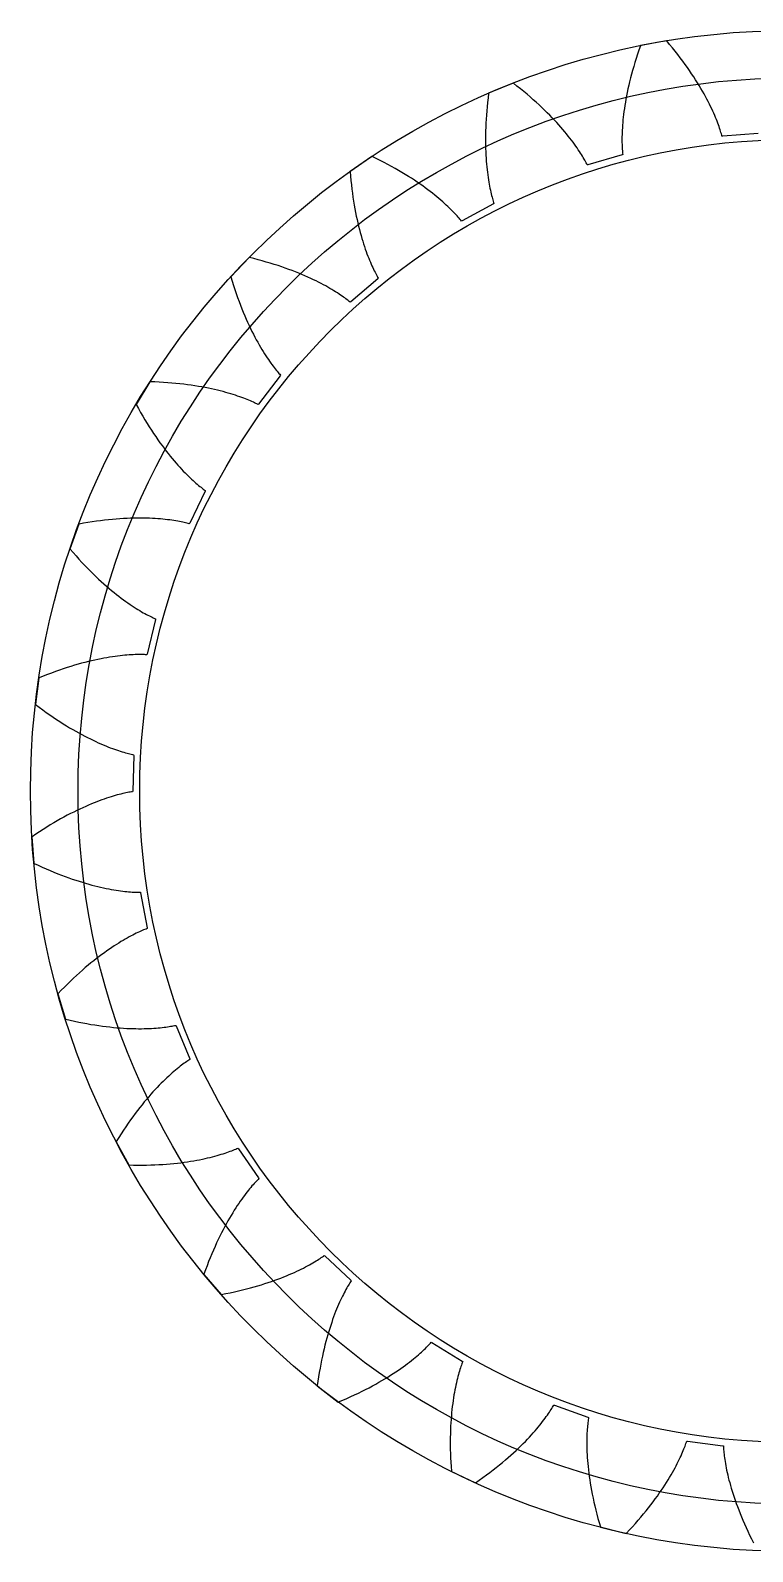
# Model space of a CAD drawing. Extents: x -3.2 to 3.2, y -3.2 to 3.2.
# Drawn here: x -3.2 to -0.16, y -3.2 to 3.2 of the extents above; entities that cross this region are included whole.
import ezdxf

# ---------------------------------------------------------------- set-up
doc = ezdxf.new("R2010")
doc.units = 0
doc.header["$MEASUREMENT"] = 0
doc.layers.add('gear', color=7, linetype='CONTINUOUS')
doc.layers.add('gear_guides', color=5, linetype='CONTINUOUS')

msp = doc.modelspace()

# ---------------------------------------------------------------- linework, layer by layer
at = {"layer": 'gear'}
msp.add_lwpolyline([(-0.140491, 2.766435), (-0.289544, 2.754826), (-0.29257, 2.755141), (-0.293828, 2.759893), (-0.295242, 2.764988), (-0.296818, 2.770422), (-0.298564, 2.776193), (-0.300489, 2.782297), (-0.302601, 2.788731), (-0.304907, 2.795491), (-0.307415, 2.802574), (-0.310134, 2.809975), (-0.31307, 2.817691), (-0.316232, 2.825717), (-0.319627, 2.834049), (-0.323263, 2.842684), (-0.327147, 2.851616), (-0.331287, 2.86084), (-0.335689, 2.870353), (-0.340362, 2.880148), (-0.345312, 2.890222), (-0.350546, 2.900568), (-0.356072, 2.911182), (-0.361896, 2.922058), (-0.368025, 2.933191), (-0.374466, 2.944574), (-0.381225, 2.956202), (-0.388309, 2.96807), (-0.395725, 2.980171), (-0.403478, 2.992498), (-0.411576, 3.005047), (-0.420024, 3.01781), (-0.428828, 3.03078), (-0.437995, 3.043952), (-0.447529, 3.057318), (-0.457438, 3.070873), (-0.467726, 3.084607), (-0.478399, 3.098516), (-0.489462, 3.112591), (-0.500921, 3.126826), (-0.512781, 3.141212), (-0.525046, 3.155743), (-0.525436, 3.1562), (-0.525631, 3.156428), (-0.52568, 3.156485), (-0.525705, 3.156513), (-0.525725, 3.156519), (-0.63531, 3.1363), (-0.635328, 3.136288), (-0.63534, 3.136252), (-0.635365, 3.136182), (-0.635466, 3.135899), (-0.635668, 3.135333), (-0.64194, 3.117382), (-0.647885, 3.09971), (-0.65351, 3.082324), (-0.658822, 3.065227), (-0.663829, 3.048426), (-0.668538, 3.031924), (-0.672957, 3.015727), (-0.677094, 2.999838), (-0.680957, 2.984262), (-0.684553, 2.969004), (-0.68789, 2.954066), (-0.690977, 2.939455), (-0.69382, 2.925172), (-0.69643, 2.911221), (-0.698813, 2.897607), (-0.700977, 2.884332), (-0.702932, 2.8714), (-0.704684, 2.858813), (-0.706244, 2.846575), (-0.707618, 2.834688), (-0.708815, 2.823155), (-0.709845, 2.811978), (-0.710714, 2.80116), (-0.711432, 2.790703), (-0.712007, 2.780608), (-0.712448, 2.770879), (-0.712764, 2.761515), (-0.712962, 2.75252), (-0.713051, 2.743893), (-0.713041, 2.735638), (-0.712939, 2.727754), (-0.712755, 2.720243), (-0.712497, 2.713105), (-0.712174, 2.706341), (-0.711794, 2.699952), (-0.711366, 2.693938), (-0.710898, 2.688298), (-0.710401, 2.683035), (-0.709881, 2.678146), (-0.712595, 2.676772), (-0.855977, 2.634427), (-0.859002, 2.634105), (-0.861222, 2.638492), (-0.863663, 2.643182), (-0.866335, 2.64817), (-0.869243, 2.653452), (-0.872395, 2.659022), (-0.875798, 2.664877), (-0.879459, 2.671009), (-0.883385, 2.677416), (-0.887583, 2.68409), (-0.89206, 2.691026), (-0.896821, 2.69822), (-0.901875, 2.705664), (-0.907226, 2.713354), (-0.912883, 2.721283), (-0.91885, 2.729446), (-0.925134, 2.737835), (-0.931741, 2.746445), (-0.938677, 2.755269), (-0.945948, 2.764301), (-0.95356, 2.773534), (-0.961518, 2.782962), (-0.969827, 2.792577), (-0.978494, 2.802372), (-0.987523, 2.812341), (-0.99692, 2.822476), (-1.00669, 2.832771), (-1.016837, 2.843217), (-1.027367, 2.853808), (-1.038283, 2.864535), (-1.049592, 2.875392), (-1.061297, 2.88637), (-1.073402, 2.897462), (-1.085912, 2.90866), (-1.098831, 2.919956), (-1.112162, 2.931341), (-1.12591, 2.942809), (-1.140078, 2.95435), (-1.15467, 2.965956), (-1.169689, 2.977619), (-1.170165, 2.977985), (-1.170403, 2.978167), (-1.170463, 2.978213), (-1.170493, 2.978236), (-1.170514, 2.978237), (-1.273501, 2.935676), (-1.273515, 2.93566), (-1.27352, 2.935623), (-1.27353, 2.935549), (-1.27357, 2.935251), (-1.273649, 2.934656), (-1.276053, 2.915793), (-1.278194, 2.897271), (-1.280081, 2.879095), (-1.281722, 2.861268), (-1.283126, 2.843793), (-1.284302, 2.826672), (-1.285256, 2.80991), (-1.286, 2.793508), (-1.286539, 2.77747), (-1.286884, 2.761797), (-1.287043, 2.746493), (-1.287024, 2.731558), (-1.286836, 2.716996), (-1.286488, 2.702808), (-1.285988, 2.688996), (-1.285345, 2.675561), (-1.284568, 2.662505), (-1.283666, 2.649829), (-1.282647, 2.637534), (-1.28152, 2.625621), (-1.280293, 2.614091), (-1.278976, 2.602945), (-1.277577, 2.592182), (-1.276105, 2.581804), (-1.274569, 2.571811), (-1.272978, 2.562202), (-1.271339, 2.552978), (-1.269663, 2.544137), (-1.267957, 2.535681), (-1.26623, 2.527608), (-1.264492, 2.519917), (-1.26275, 2.512609), (-1.261014, 2.50568), (-1.259291, 2.499132), (-1.257591, 2.492961), (-1.255922, 2.487167), (-1.254292, 2.481749), (-1.252711, 2.476703), (-1.251186, 2.47203), (-1.253555, 2.470121), (-1.385, 2.39889), (-1.387892, 2.397947), (-1.390975, 2.401777), (-1.394339, 2.405856), (-1.397989, 2.41018), (-1.401931, 2.414742), (-1.406173, 2.419535), (-1.410719, 2.424554), (-1.415575, 2.429792), (-1.420747, 2.435242), (-1.426241, 2.440897), (-1.432062, 2.446751), (-1.438215, 2.452798), (-1.444706, 2.459029), (-1.451539, 2.465438), (-1.458721, 2.472018), (-1.466254, 2.478761), (-1.474145, 2.485661), (-1.482398, 2.492709), (-1.491017, 2.499898), (-1.500007, 2.507221), (-1.509372, 2.51467), (-1.519116, 2.522237), (-1.529243, 2.529914), (-1.539757, 2.537693), (-1.550662, 2.545567), (-1.561961, 2.553527), (-1.573657, 2.561566), (-1.585755, 2.569674), (-1.598256, 2.577844), (-1.611165, 2.586067), (-1.624484, 2.594335), (-1.638215, 2.60264), (-1.652362, 2.610973), (-1.666927, 2.619325), (-1.681912, 2.627688), (-1.697319, 2.636053), (-1.713151, 2.644411), (-1.729409, 2.652755), (-1.746095, 2.661073), (-1.76321, 2.669359), (-1.763752, 2.669618), (-1.764023, 2.669747), (-1.764091, 2.669779), (-1.764125, 2.669795), (-1.764146, 2.669792), (-1.856033, 2.606749), (-1.856044, 2.60673), (-1.856041, 2.606693), (-1.856035, 2.606618), (-1.856012, 2.606319), (-1.855966, 2.60572), (-1.854395, 2.58677), (-1.852639, 2.568208), (-1.850705, 2.550037), (-1.848604, 2.532258), (-1.846345, 2.514872), (-1.843935, 2.497882), (-1.841384, 2.481287), (-1.8387, 2.465089), (-1.835894, 2.449289), (-1.832973, 2.433887), (-1.829946, 2.418884), (-1.826822, 2.40428), (-1.823611, 2.390075), (-1.820321, 2.376269), (-1.81696, 2.362863), (-1.813538, 2.349855), (-1.810063, 2.337246), (-1.806545, 2.325035), (-1.802992, 2.31322), (-1.799413, 2.301802), (-1.795816, 2.290779), (-1.79221, 2.28015), (-1.788604, 2.269914), (-1.785007, 2.260068), (-1.781426, 2.250613), (-1.777872, 2.241545), (-1.774351, 2.232863), (-1.770873, 2.224564), (-1.767447, 2.216647), (-1.764079, 2.20911), (-1.76078, 2.201949), (-1.757557, 2.195161), (-1.754418, 2.188746), (-1.751371, 2.182698), (-1.748425, 2.177016), (-1.745588, 2.171696), (-1.742868, 2.166734), (-1.740272, 2.162128), (-1.737808, 2.157874), (-1.739729, 2.155514), (-1.853492, 2.058511), (-1.856125, 2.056987), (-1.859937, 2.060092), (-1.864075, 2.063383), (-1.868544, 2.066854), (-1.873349, 2.070496), (-1.878494, 2.074303), (-1.883984, 2.078267), (-1.889823, 2.08238), (-1.896016, 2.086636), (-1.902565, 2.091025), (-1.909476, 2.095542), (-1.916752, 2.100176), (-1.924396, 2.104922), (-1.932413, 2.10977), (-1.940805, 2.114713), (-1.949577, 2.119743), (-1.95873, 2.124851), (-1.968267, 2.130029), (-1.978193, 2.135269), (-1.988509, 2.140563), (-1.999218, 2.145902), (-2.010322, 2.151278), (-2.021824, 2.156681), (-2.033726, 2.162105), (-2.04603, 2.16754), (-2.058736, 2.172977), (-2.071849, 2.178407), (-2.085367, 2.183823), (-2.099294, 2.189216), (-2.113631, 2.194575), (-2.128377, 2.199894), (-2.143535, 2.205162), (-2.159106, 2.210371), (-2.175089, 2.215513), (-2.191485, 2.220577), (-2.208295, 2.225556), (-2.225518, 2.230441), (-2.243155, 2.235221), (-2.261206, 2.239889), (-2.279671, 2.244435), (-2.280254, 2.244575), (-2.280546, 2.244645), (-2.280619, 2.244663), (-2.280656, 2.244672), (-2.280676, 2.244664), (-2.357448, 2.163894), (-2.357455, 2.163874), (-2.357444, 2.163838), (-2.357423, 2.163766), (-2.357338, 2.163478), (-2.357169, 2.162902), (-2.351692, 2.144692), (-2.346114, 2.126901), (-2.340445, 2.109529), (-2.334694, 2.092575), (-2.328869, 2.07604), (-2.322979, 2.059921), (-2.317034, 2.04422), (-2.311041, 2.028934), (-2.305011, 2.014062), (-2.298951, 1.999604), (-2.292871, 1.985558), (-2.28678, 1.971923), (-2.280685, 1.958696), (-2.274596, 1.945876), (-2.268522, 1.933461), (-2.26247, 1.92145), (-2.25645, 1.909838), (-2.25047, 1.898625), (-2.244538, 1.887808), (-2.238663, 1.877383), (-2.232853, 1.867349), (-2.227116, 1.857702), (-2.22146, 1.848439), (-2.215895, 1.839557), (-2.210427, 1.831052), (-2.205064, 1.822921), (-2.199816, 1.815161), (-2.194689, 1.807767), (-2.189691, 1.800735), (-2.18483, 1.794062), (-2.180114, 1.787744), (-2.17555, 1.781775), (-2.171145, 1.776152), (-2.166908, 1.770871), (-2.162845, 1.765925), (-2.158964, 1.761311), (-2.155271, 1.757024), (-2.151774, 1.753058), (-2.14848, 1.749408), (-2.149868, 1.746701), (-2.240977, 1.628165), (-2.243236, 1.626127), (-2.24761, 1.628372), (-2.252342, 1.630731), (-2.257435, 1.633196), (-2.262892, 1.63576), (-2.268716, 1.638413), (-2.274911, 1.641149), (-2.281477, 1.643959), (-2.288419, 1.646834), (-2.295738, 1.649766), (-2.303437, 1.652747), (-2.311517, 1.655767), (-2.319982, 1.65882), (-2.328831, 1.661895), (-2.338068, 1.664986), (-2.347693, 1.668082), (-2.357708, 1.671175), (-2.368114, 1.674257), (-2.378912, 1.677319), (-2.390104, 1.680352), (-2.401689, 1.683348), (-2.413668, 1.686297), (-2.426042, 1.689192), (-2.438811, 1.692022), (-2.451976, 1.69478), (-2.465535, 1.697457), (-2.47949, 1.700042), (-2.493839, 1.702529), (-2.508583, 1.704908), (-2.523721, 1.70717), (-2.539251, 1.709306), (-2.555173, 1.711308), (-2.571486, 1.713166), (-2.588189, 1.714872), (-2.60528, 1.716417), (-2.622757, 1.717792), (-2.64062, 1.718989), (-2.658866, 1.719998), (-2.677493, 1.720811), (-2.696499, 1.721419), (-2.697099, 1.721435), (-2.697399, 1.721442), (-2.697474, 1.721444), (-2.697512, 1.721445), (-2.69753, 1.721434), (-2.755831, 1.626467), (-2.755833, 1.626446), (-2.755815, 1.626413), (-2.75578, 1.626347), (-2.755637, 1.626082), (-2.755352, 1.625554), (-2.746208, 1.608881), (-2.737054, 1.592639), (-2.727897, 1.576825), (-2.718746, 1.561437), (-2.70961, 1.546474), (-2.700498, 1.531933), (-2.691418, 1.51781), (-2.682378, 1.504104), (-2.673388, 1.490812), (-2.664455, 1.477929), (-2.655587, 1.465454), (-2.646794, 1.453383), (-2.638083, 1.441713), (-2.629461, 1.430439), (-2.620938, 1.419559), (-2.612522, 1.409067), (-2.604219, 1.398961), (-2.596038, 1.389237), (-2.587987, 1.379889), (-2.580073, 1.370914), (-2.572303, 1.362307), (-2.564686, 1.354063), (-2.557228, 1.346179), (-2.549937, 1.338648), (-2.542821, 1.331466), (-2.535885, 1.324627), (-2.529138, 1.318128), (-2.522585, 1.311961), (-2.516235, 1.306123), (-2.510093, 1.300606), (-2.504166, 1.295406), (-2.498461, 1.290517), (-2.492983, 1.285933), (-2.48774, 1.281647), (-2.482738, 1.277655), (-2.477982, 1.273948), (-2.473479, 1.270522), (-2.469234, 1.26737), (-2.465253, 1.264485), (-2.466048, 1.261549), (-2.530521, 1.126661), (-2.532306, 1.124198), (-2.537052, 1.125484), (-2.542171, 1.126807), (-2.547665, 1.12816), (-2.553536, 1.129533), (-2.559785, 1.130918), (-2.566412, 1.132306), (-2.57342, 1.133689), (-2.580808, 1.135058), (-2.588576, 1.136404), (-2.596727, 1.137719), (-2.605259, 1.138993), (-2.614172, 1.140219), (-2.623468, 1.141388), (-2.633145, 1.14249), (-2.643204, 1.143517), (-2.653643, 1.144461), (-2.664463, 1.145312), (-2.675662, 1.146062), (-2.687239, 1.146702), (-2.699194, 1.147224), (-2.711524, 1.147618), (-2.72423, 1.147876), (-2.737309, 1.14799), (-2.750759, 1.147951), (-2.764579, 1.147749), (-2.778766, 1.147378), (-2.793319, 1.146827), (-2.808235, 1.146088), (-2.823512, 1.145153), (-2.839147, 1.144014), (-2.855137, 1.142661), (-2.87148, 1.141087), (-2.888173, 1.139283), (-2.905211, 1.137241), (-2.922593, 1.134953), (-2.940314, 1.132409), (-2.958371, 1.129603), (-2.97676, 1.126525), (-2.995477, 1.123168), (-2.996067, 1.123059), (-2.996362, 1.123004), (-2.996436, 1.12299), (-2.996473, 1.122983), (-2.996488, 1.122968), (-3.033771, 1.017955), (-3.033769, 1.017934), (-3.033744, 1.017905), (-3.033696, 1.017848), (-3.033501, 1.01762), (-3.033112, 1.017162), (-3.020702, 1.002754), (-3.008371, 0.98877), (-2.996126, 0.975206), (-2.983976, 0.962057), (-2.971929, 0.94932), (-2.959992, 0.936991), (-2.948175, 0.925065), (-2.936483, 0.913538), (-2.924925, 0.902405), (-2.913509, 0.891662), (-2.902242, 0.881303), (-2.891131, 0.871324), (-2.880183, 0.86172), (-2.869406, 0.852485), (-2.858807, 0.843614), (-2.848393, 0.835102), (-2.838171, 0.826943), (-2.828147, 0.819132), (-2.818328, 0.811662), (-2.808721, 0.804529), (-2.799332, 0.797725), (-2.790167, 0.791246), (-2.781233, 0.785084), (-2.772536, 0.779233), (-2.764081, 0.773688), (-2.755875, 0.768441), (-2.747924, 0.763486), (-2.740233, 0.758817), (-2.732807, 0.754426), (-2.725652, 0.750307), (-2.718774, 0.746453), (-2.712177, 0.742857), (-2.705866, 0.739512), (-2.699847, 0.73641), (-2.694124, 0.733544), (-2.688701, 0.730908), (-2.683584, 0.728493), (-2.678776, 0.726292), (-2.674283, 0.724298), (-2.67445, 0.721261), (-2.709469, 0.575915), (-2.710703, 0.573135), (-2.715612, 0.573406), (-2.720894, 0.573637), (-2.72655, 0.573817), (-2.732578, 0.57394), (-2.738978, 0.573995), (-2.74575, 0.573975), (-2.752892, 0.573871), (-2.760402, 0.573674), (-2.768281, 0.573375), (-2.776527, 0.572967), (-2.785138, 0.57244), (-2.794111, 0.571786), (-2.803447, 0.570996), (-2.813142, 0.570062), (-2.823194, 0.568976), (-2.833602, 0.567728), (-2.844362, 0.566311), (-2.855472, 0.564716), (-2.866929, 0.562936), (-2.878731, 0.56096), (-2.890874, 0.558782), (-2.903356, 0.556393), (-2.916172, 0.553785), (-2.92932, 0.55095), (-2.942796, 0.54788), (-2.956596, 0.544567), (-2.970717, 0.541002), (-2.985153, 0.537178), (-2.999902, 0.533088), (-3.014958, 0.528723), (-3.030318, 0.524075), (-3.045977, 0.519138), (-3.061929, 0.513903), (-3.078171, 0.508363), (-3.094697, 0.50251), (-3.111502, 0.496338), (-3.128581, 0.489838), (-3.145928, 0.483005), (-3.163538, 0.47583), (-3.164093, 0.4756), (-3.16437, 0.475485), (-3.16444, 0.475456), (-3.164474, 0.475442), (-3.164486, 0.475424), (-3.179121, 0.364954), (-3.179114, 0.364934), (-3.179084, 0.364911), (-3.179025, 0.364865), (-3.178787, 0.364682), (-3.178311, 0.364315), (-3.163177, 0.352803), (-3.148207, 0.341688), (-3.13341, 0.330965), (-3.118792, 0.32063), (-3.10436, 0.310677), (-3.090121, 0.301098), (-3.076082, 0.29189), (-3.062249, 0.283046), (-3.048629, 0.274559), (-3.035229, 0.266424), (-3.022054, 0.258634), (-3.009111, 0.251184), (-2.996406, 0.244065), (-2.983944, 0.237273), (-2.971733, 0.2308), (-2.959777, 0.224639), (-2.948081, 0.218784), (-2.936652, 0.213227), (-2.925495, 0.207962), (-2.914614, 0.202982), (-2.904016, 0.198279), (-2.893704, 0.193847), (-2.883684, 0.189677), (-2.873961, 0.185763), (-2.864538, 0.182096), (-2.855421, 0.17867), (-2.846613, 0.175477), (-2.838119, 0.172509), (-2.829943, 0.169758), (-2.822088, 0.167216), (-2.814558, 0.164877), (-2.807358, 0.162731), (-2.80049, 0.16077), (-2.793957, 0.158988), (-2.787763, 0.157375), (-2.781911, 0.155923), (-2.776404, 0.154625), (-2.771243, 0.153472), (-2.766433, 0.152456), (-2.765965, 0.14945), (-2.77, 0), (-2.770629, -0.002976), (-2.775487, -0.003732), (-2.780702, -0.004605), (-2.786272, -0.005604), (-2.792193, -0.006737), (-2.798465, -0.008014), (-2.805085, -0.009441), (-2.812049, -0.011028), (-2.819355, -0.012782), (-2.826999, -0.014712), (-2.83498, -0.016826), (-2.843293, -0.019132), (-2.851934, -0.021638), (-2.860902, -0.024351), (-2.870191, -0.02728), (-2.879797, -0.030433), (-2.889718, -0.033817), (-2.899948, -0.03744), (-2.910484, -0.04131), (-2.921321, -0.045434), (-2.932454, -0.04982), (-2.943879, -0.054475), (-2.955591, -0.059407), (-2.967586, -0.064622), (-2.979857, -0.070129), (-2.9924, -0.075934), (-3.005209, -0.082044), (-3.01828, -0.088467), (-3.031606, -0.095209), (-3.045182, -0.102276), (-3.059002, -0.109676), (-3.07306, -0.117416), (-3.08735, -0.125501), (-3.101865, -0.133938), (-3.1166, -0.142734), (-3.131548, -0.151895), (-3.146703, -0.161426), (-3.162057, -0.171334), (-3.177604, -0.181625), (-3.193338, -0.192305), (-3.193833, -0.192645), (-3.19408, -0.192815), (-3.194142, -0.192858), (-3.194173, -0.192879), (-3.194181, -0.192899), (-3.185528, -0.303997), (-3.185517, -0.304016), (-3.185483, -0.304032), (-3.185415, -0.304065), (-3.185144, -0.304194), (-3.184603, -0.304454), (-3.167406, -0.312569), (-3.150452, -0.320328), (-3.133749, -0.32774), (-3.117302, -0.33481), (-3.101115, -0.341545), (-3.085196, -0.347954), (-3.069549, -0.354042), (-3.05418, -0.359817), (-3.039093, -0.365286), (-3.024294, -0.370457), (-3.009788, -0.375338), (-2.995579, -0.379935), (-2.981671, -0.384256), (-2.96807, -0.388309), (-2.954779, -0.392102), (-2.941803, -0.395642), (-2.929146, -0.398938), (-2.916812, -0.401997), (-2.904804, -0.404827), (-2.893125, -0.407436), (-2.881781, -0.409832), (-2.870773, -0.412024), (-2.860105, -0.41402), (-2.84978, -0.415827), (-2.839801, -0.417454), (-2.830171, -0.41891), (-2.820891, -0.420202), (-2.811966, -0.421339), (-2.803396, -0.42233), (-2.795185, -0.423183), (-2.787333, -0.423906), (-2.779844, -0.424508), (-2.772718, -0.424997), (-2.765958, -0.425383), (-2.759564, -0.425673), (-2.753538, -0.425876), (-2.747881, -0.426), (-2.742594, -0.426055), (-2.737678, -0.426049), (-2.736595, -0.428892), (-2.709469, -0.575915), (-2.709466, -0.578957), (-2.71406, -0.580706), (-2.71898, -0.582644), (-2.72422, -0.58478), (-2.729777, -0.58712), (-2.735646, -0.589672), (-2.741824, -0.592445), (-2.748306, -0.595445), (-2.755087, -0.59868), (-2.762164, -0.602157), (-2.76953, -0.605884), (-2.777182, -0.609868), (-2.785114, -0.614115), (-2.793321, -0.618634), (-2.801798, -0.62343), (-2.810539, -0.628511), (-2.81954, -0.633884), (-2.828793, -0.639555), (-2.838294, -0.645531), (-2.848037, -0.651818), (-2.858015, -0.658423), (-2.868222, -0.665352), (-2.878653, -0.672611), (-2.889301, -0.680206), (-2.900159, -0.688144), (-2.911221, -0.69643), (-2.92248, -0.70507), (-2.93393, -0.714069), (-2.945563, -0.723434), (-2.957373, -0.73317), (-2.969353, -0.743282), (-2.981494, -0.753775), (-2.993791, -0.764655), (-3.006235, -0.775926), (-3.018819, -0.787593), (-3.031536, -0.799661), (-3.044377, -0.812135), (-3.057336, -0.825019), (-3.070404, -0.838318), (-3.083574, -0.852035), (-3.083987, -0.852471), (-3.084193, -0.852688), (-3.084245, -0.852743), (-3.084271, -0.85277), (-3.084274, -0.852791), (-3.052711, -0.959663), (-3.052697, -0.959679), (-3.052661, -0.959687), (-3.052588, -0.959705), (-3.052296, -0.959776), (-3.051712, -0.959917), (-3.033204, -0.964279), (-3.015007, -0.968344), (-2.997128, -0.972121), (-2.97957, -0.975617), (-2.962337, -0.97884), (-2.945434, -0.981798), (-2.928863, -0.9845), (-2.912629, -0.986954), (-2.896735, -0.989167), (-2.881184, -0.991148), (-2.86598, -0.992906), (-2.851125, -0.994448), (-2.836623, -0.995783), (-2.822476, -0.99692), (-2.808688, -0.997867), (-2.795259, -0.998632), (-2.782193, -0.999224), (-2.769493, -0.999651), (-2.757158, -0.999923), (-2.745193, -1.000047), (-2.733598, -1.000033), (-2.722375, -0.999888), (-2.711525, -0.999622), (-2.70105, -0.999243), (-2.690951, -0.99876), (-2.681228, -0.998181), (-2.671883, -0.997516), (-2.662916, -0.996773), (-2.654328, -0.99596), (-2.646119, -0.995087), (-2.638288, -0.994162), (-2.630838, -0.993194), (-2.623766, -0.992191), (-2.617073, -0.991162), (-2.610758, -0.990116), (-2.604822, -0.989062), (-2.599263, -0.988008), (-2.59408, -0.986962), (-2.589272, -0.985934), (-2.587622, -0.98849), (-2.530521, -1.126661), (-2.529885, -1.129635), (-2.534016, -1.132301), (-2.538425, -1.13522), (-2.543107, -1.138398), (-2.548055, -1.141842), (-2.553266, -1.145559), (-2.558732, -1.149556), (-2.564449, -1.153838), (-2.57041, -1.158412), (-2.576608, -1.163285), (-2.583039, -1.168462), (-2.589695, -1.173949), (-2.596571, -1.179753), (-2.603659, -1.185879), (-2.610954, -1.192333), (-2.618448, -1.199121), (-2.626134, -1.206247), (-2.634006, -1.213718), (-2.642057, -1.221539), (-2.65028, -1.229714), (-2.658666, -1.238249), (-2.66721, -1.247149), (-2.675904, -1.256418), (-2.68474, -1.266061), (-2.693711, -1.276083), (-2.702808, -1.286488), (-2.712025, -1.29728), (-2.721353, -1.308464), (-2.730785, -1.320043), (-2.740313, -1.332021), (-2.749928, -1.344403), (-2.759623, -1.357191), (-2.769388, -1.370389), (-2.779217, -1.384001), (-2.789101, -1.39803), (-2.79903, -1.412478), (-2.808998, -1.427349), (-2.818995, -1.442646), (-2.829012, -1.458371), (-2.839042, -1.474527), (-2.839355, -1.475039), (-2.839512, -1.475295), (-2.839551, -1.475359), (-2.839571, -1.475391), (-2.83957, -1.475412), (-2.786477, -1.573386), (-2.78646, -1.573399), (-2.786422, -1.5734), (-2.786347, -1.573402), (-2.786047, -1.57341), (-2.785447, -1.573427), (-2.766436, -1.573845), (-2.747792, -1.574039), (-2.729519, -1.574016), (-2.711617, -1.573785), (-2.694091, -1.573354), (-2.676942, -1.572734), (-2.660171, -1.571931), (-2.643782, -1.570956), (-2.627775, -1.569816), (-2.612152, -1.568521), (-2.596914, -1.567079), (-2.582064, -1.565499), (-2.567601, -1.56379), (-2.553527, -1.561961), (-2.539843, -1.56002), (-2.526549, -1.557976), (-2.513646, -1.555839), (-2.501133, -1.553617), (-2.489012, -1.551318), (-2.477282, -1.548951), (-2.465944, -1.546526), (-2.454996, -1.544051), (-2.444439, -1.541535), (-2.434272, -1.538987), (-2.424493, -1.536414), (-2.415104, -1.533827), (-2.406101, -1.531234), (-2.397484, -1.528642), (-2.389253, -1.526062), (-2.381404, -1.523501), (-2.373938, -1.520968), (-2.366851, -1.518472), (-2.360142, -1.516021), (-2.353809, -1.513623), (-2.34785, -1.511287), (-2.342263, -1.509022), (-2.337044, -1.506835), (-2.332192, -1.504734), (-2.327703, -1.502729), (-2.325558, -1.504886), (-2.240977, -1.628165), (-2.239737, -1.630943), (-2.243223, -1.634409), (-2.246929, -1.638181), (-2.250847, -1.642263), (-2.254972, -1.646661), (-2.259296, -1.65138), (-2.263812, -1.656425), (-2.268513, -1.661803), (-2.273393, -1.667516), (-2.278443, -1.673571), (-2.283657, -1.679972), (-2.289027, -1.686724), (-2.294545, -1.69383), (-2.300205, -1.701296), (-2.305998, -1.709126), (-2.311917, -1.717323), (-2.317954, -1.725892), (-2.324101, -1.734836), (-2.33035, -1.74416), (-2.336693, -1.753866), (-2.343122, -1.763958), (-2.349629, -1.77444), (-2.356205, -1.785314), (-2.362843, -1.796584), (-2.369534, -1.808252), (-2.376269, -1.820321), (-2.383041, -1.832793), (-2.38984, -1.845672), (-2.396659, -1.858959), (-2.403488, -1.872656), (-2.410318, -1.886766), (-2.417142, -1.901291), (-2.423951, -1.916231), (-2.430735, -1.931589), (-2.437485, -1.947366), (-2.444194, -1.963563), (-2.450852, -1.980182), (-2.45745, -1.997223), (-2.463979, -2.014687), (-2.470431, -2.032575), (-2.470631, -2.033141), (-2.470731, -2.033424), (-2.470756, -2.033495), (-2.470769, -2.03353), (-2.470763, -2.033551), (-2.398461, -2.118345), (-2.398441, -2.118354), (-2.398404, -2.118347), (-2.39833, -2.118333), (-2.398035, -2.118279), (-2.397445, -2.118171), (-2.378762, -2.114628), (-2.360485, -2.11094), (-2.342616, -2.107118), (-2.325154, -2.103171), (-2.3081, -2.099106), (-2.291454, -2.094933), (-2.275217, -2.090661), (-2.259389, -2.0863), (-2.243968, -2.081857), (-2.228956, -2.077342), (-2.214352, -2.072763), (-2.200154, -2.068131), (-2.186363, -2.063452), (-2.172977, -2.058736), (-2.159995, -2.053993), (-2.147416, -2.04923), (-2.135239, -2.044457), (-2.123462, -2.039681), (-2.112084, -2.034912), (-2.101103, -2.030159), (-2.090516, -2.02543), (-2.080322, -2.020733), (-2.070519, -2.016077), (-2.061104, -2.01147), (-2.052074, -2.006921), (-2.043427, -2.002438), (-2.035161, -1.998029), (-2.027271, -1.993703), (-2.019756, -1.989467), (-2.012611, -1.98533), (-2.005834, -1.981301), (-1.999421, -1.977385), (-1.993369, -1.973593), (-1.987673, -1.969931), (-1.98233, -1.966407), (-1.977335, -1.96303), (-1.972686, -1.959805), (-1.968376, -1.956742), (-1.964402, -1.953848), (-1.961855, -1.955511), (-1.853492, -2.058511), (-1.851701, -2.06097), (-1.85439, -2.065086), (-1.857231, -2.069545), (-1.860215, -2.074353), (-1.863335, -2.079512), (-1.866584, -2.085027), (-1.869952, -2.090901), (-1.873432, -2.097139), (-1.877017, -2.103742), (-1.880698, -2.110714), (-1.884467, -2.118059), (-1.888316, -2.12578), (-1.892237, -2.133879), (-1.896221, -2.142358), (-1.900259, -2.151221), (-1.904344, -2.16047), (-1.908468, -2.170107), (-1.912621, -2.180134), (-1.916795, -2.190553), (-1.920981, -2.201366), (-1.925171, -2.212574), (-1.929357, -2.224179), (-1.933529, -2.236183), (-1.937678, -2.248587), (-1.941797, -2.261391), (-1.945876, -2.274596), (-1.949907, -2.288204), (-1.95388, -2.302215), (-1.957787, -2.316629), (-1.961619, -2.331447), (-1.965366, -2.346669), (-1.969021, -2.362295), (-1.972575, -2.378324), (-1.976017, -2.394757), (-1.97934, -2.411593), (-1.982535, -2.428831), (-1.985592, -2.446471), (-1.988503, -2.464511), (-1.991258, -2.482951), (-1.99385, -2.50179), (-1.993928, -2.502385), (-1.993967, -2.502683), (-1.993977, -2.502757), (-1.993982, -2.502794), (-1.993972, -2.502813), (-1.90562, -2.570722), (-1.905599, -2.570727), (-1.905564, -2.570712), (-1.905495, -2.570684), (-1.905217, -2.570569), (-1.904662, -2.570341), (-1.887124, -2.56299), (-1.870014, -2.555584), (-1.853329, -2.54813), (-1.83707, -2.540638), (-1.821234, -2.533116), (-1.805819, -2.525574), (-1.790825, -2.51802), (-1.776249, -2.510462), (-1.76209, -2.502911), (-1.748344, -2.495373), (-1.735011, -2.487858), (-1.722087, -2.480375), (-1.70957, -2.472931), (-1.697457, -2.465535), (-1.685745, -2.458196), (-1.674431, -2.450922), (-1.663513, -2.443721), (-1.652986, -2.436602), (-1.642848, -2.429572), (-1.633095, -2.422639), (-1.623723, -2.415812), (-1.614728, -2.409098), (-1.606107, -2.402505), (-1.597855, -2.396042), (-1.589969, -2.389715), (-1.582443, -2.383532), (-1.575274, -2.377501), (-1.568456, -2.371629), (-1.561986, -2.365923), (-1.555858, -2.360392), (-1.550067, -2.355041), (-1.544608, -2.349878), (-1.539476, -2.34491), (-1.534666, -2.340144), (-1.530172, -2.335586), (-1.525989, -2.331244), (-1.522111, -2.327123), (-1.518533, -2.323231), (-1.515247, -2.319574), (-1.51241, -2.320671), (-1.385, -2.39889), (-1.382737, -2.400924), (-1.384512, -2.405508), (-1.386363, -2.410461), (-1.388283, -2.415784), (-1.390262, -2.421479), (-1.392293, -2.427549), (-1.394366, -2.433995), (-1.396474, -2.44082), (-1.398607, -2.448024), (-1.400758, -2.455609), (-1.402918, -2.463578), (-1.405078, -2.47193), (-1.407229, -2.480666), (-1.409362, -2.489789), (-1.41147, -2.499298), (-1.413543, -2.509194), (-1.415573, -2.519478), (-1.41755, -2.530149), (-1.419467, -2.541208), (-1.421313, -2.552655), (-1.423082, -2.56449), (-1.424763, -2.576712), (-1.426348, -2.589321), (-1.427828, -2.602316), (-1.429195, -2.615696), (-1.430439, -2.629461), (-1.431552, -2.64361), (-1.432525, -2.658141), (-1.43335, -2.673052), (-1.434017, -2.688343), (-1.434519, -2.704012), (-1.434845, -2.720056), (-1.434988, -2.736474), (-1.434939, -2.753263), (-1.434689, -2.770422), (-1.434229, -2.787948), (-1.433552, -2.805838), (-1.432649, -2.824089), (-1.43151, -2.842699), (-1.430128, -2.861664), (-1.430081, -2.862263), (-1.430057, -2.862562), (-1.430051, -2.862637), (-1.430048, -2.862674), (-1.430035, -2.862691), (-1.329494, -2.910746), (-1.329473, -2.910746), (-1.329442, -2.910725), (-1.32938, -2.910683), (-1.329132, -2.910513), (-1.328637, -2.910174), (-1.313011, -2.899338), (-1.297814, -2.888536), (-1.283044, -2.877776), (-1.268697, -2.867067), (-1.254771, -2.856417), (-1.241262, -2.845835), (-1.228166, -2.835328), (-1.21548, -2.824906), (-1.2032, -2.814575), (-1.191322, -2.804344), (-1.179842, -2.794222), (-1.168756, -2.784214), (-1.15806, -2.774331), (-1.147749, -2.764579), (-1.137819, -2.754965), (-1.128265, -2.745498), (-1.119083, -2.736184), (-1.110266, -2.727031), (-1.101812, -2.718047), (-1.093713, -2.709238), (-1.085965, -2.700612), (-1.078563, -2.692174), (-1.071501, -2.683933), (-1.064773, -2.675895), (-1.058375, -2.668067), (-1.052299, -2.660455), (-1.04654, -2.653065), (-1.041092, -2.645904), (-1.035949, -2.638977), (-1.031105, -2.632292), (-1.026553, -2.625854), (-1.022287, -2.619669), (-1.018301, -2.613743), (-1.014587, -2.608081), (-1.011139, -2.602689), (-1.00795, -2.597572), (-1.005013, -2.592735), (-1.002322, -2.588184), (-0.999869, -2.583923), (-0.996866, -2.584407), (-0.855977, -2.634427), (-0.853341, -2.635945), (-0.854124, -2.640798), (-0.854905, -2.646028), (-0.855676, -2.651633), (-0.856428, -2.657616), (-0.857152, -2.663975), (-0.85784, -2.670711), (-0.858483, -2.677825), (-0.859072, -2.685315), (-0.859599, -2.693182), (-0.860054, -2.701426), (-0.86043, -2.710044), (-0.860718, -2.719037), (-0.860908, -2.728404), (-0.860993, -2.738143), (-0.860963, -2.748254), (-0.86081, -2.758735), (-0.860526, -2.769584), (-0.860101, -2.7808), (-0.859527, -2.792381), (-0.858797, -2.804325), (-0.8579, -2.816629), (-0.856829, -2.829292), (-0.855575, -2.842311), (-0.85413, -2.855683), (-0.852485, -2.869406), (-0.850632, -2.883477), (-0.848563, -2.897893), (-0.846269, -2.91265), (-0.843743, -2.927745), (-0.840975, -2.943176), (-0.837959, -2.958937), (-0.834685, -2.975026), (-0.831146, -2.991438), (-0.827334, -3.00817), (-0.823241, -3.025217), (-0.818859, -3.042576), (-0.814181, -3.06024), (-0.809198, -3.078207), (-0.803903, -3.096471), (-0.803732, -3.097046), (-0.803647, -3.097334), (-0.803625, -3.097406), (-0.803615, -3.097442), (-0.803598, -3.097455), (-0.695263, -3.123557), (-0.695243, -3.123553), (-0.695217, -3.123525), (-0.695165, -3.123471), (-0.694958, -3.123254), (-0.694544, -3.122819), (-0.681512, -3.108971), (-0.668893, -3.095245), (-0.656683, -3.08165), (-0.644876, -3.068192), (-0.633469, -3.054879), (-0.622455, -3.04172), (-0.611829, -3.02872), (-0.601587, -3.015887), (-0.591724, -3.003229), (-0.582232, -2.990752), (-0.573108, -2.978464), (-0.564345, -2.966371), (-0.555938, -2.954479), (-0.54788, -2.942796), (-0.540166, -2.931328), (-0.532789, -2.920081), (-0.525743, -2.909062), (-0.519023, -2.898277), (-0.512621, -2.887731), (-0.50653, -2.87743), (-0.500745, -2.867382), (-0.495259, -2.85759), (-0.490065, -2.848061), (-0.485156, -2.838799), (-0.480524, -2.829812), (-0.476164, -2.821102), (-0.472068, -2.812677), (-0.468228, -2.804539), (-0.464637, -2.796695), (-0.461289, -2.789149), (-0.458175, -2.781906), (-0.455288, -2.774969), (-0.452621, -2.768343), (-0.450165, -2.762033), (-0.447913, -2.756041), (-0.445858, -2.750373), (-0.443991, -2.745031), (-0.442305, -2.74002), (-0.440792, -2.735343), (-0.437753, -2.735191), (-0.289544, -2.754826), (-0.28665, -2.755763), (-0.286406, -2.760673), (-0.286083, -2.76595), (-0.285672, -2.771594), (-0.285163, -2.777602), (-0.28455, -2.783973), (-0.283822, -2.790705), (-0.282972, -2.797797), (-0.281991, -2.805246), (-0.28087, -2.813051), (-0.279602, -2.821208), (-0.278178, -2.829717), (-0.276589, -2.838573), (-0.274828, -2.847775), (-0.272886, -2.857319), (-0.270755, -2.867203), (-0.268426, -2.877423), (-0.265892, -2.887976), (-0.263145, -2.898858), (-0.260176, -2.910067), (-0.256978, -2.921597), (-0.253543, -2.933446), (-0.249862, -2.94561), (-0.245929, -2.958084), (-0.241735, -2.970863), (-0.237273, -2.983944), (-0.232535, -2.997323), (-0.227514, -3.010993), (-0.222202, -3.024951), (-0.216592, -3.039191), (-0.210677, -3.053709), (-0.20445, -3.068499), (-0.197902, -3.083555), (-0.191029, -3.098873), (-0.183821, -3.114447), (-0.176273, -3.130271), (-0.168378, -3.146338), (-0.160129, -3.162644)], dxfattribs=at)
at = {"layer": 'gear_guides'}
for radius in [3.2, 3, 2.740636]:
    msp.add_circle((0, 0), radius, dxfattribs=at)

doc.saveas('drawing.dxf')
